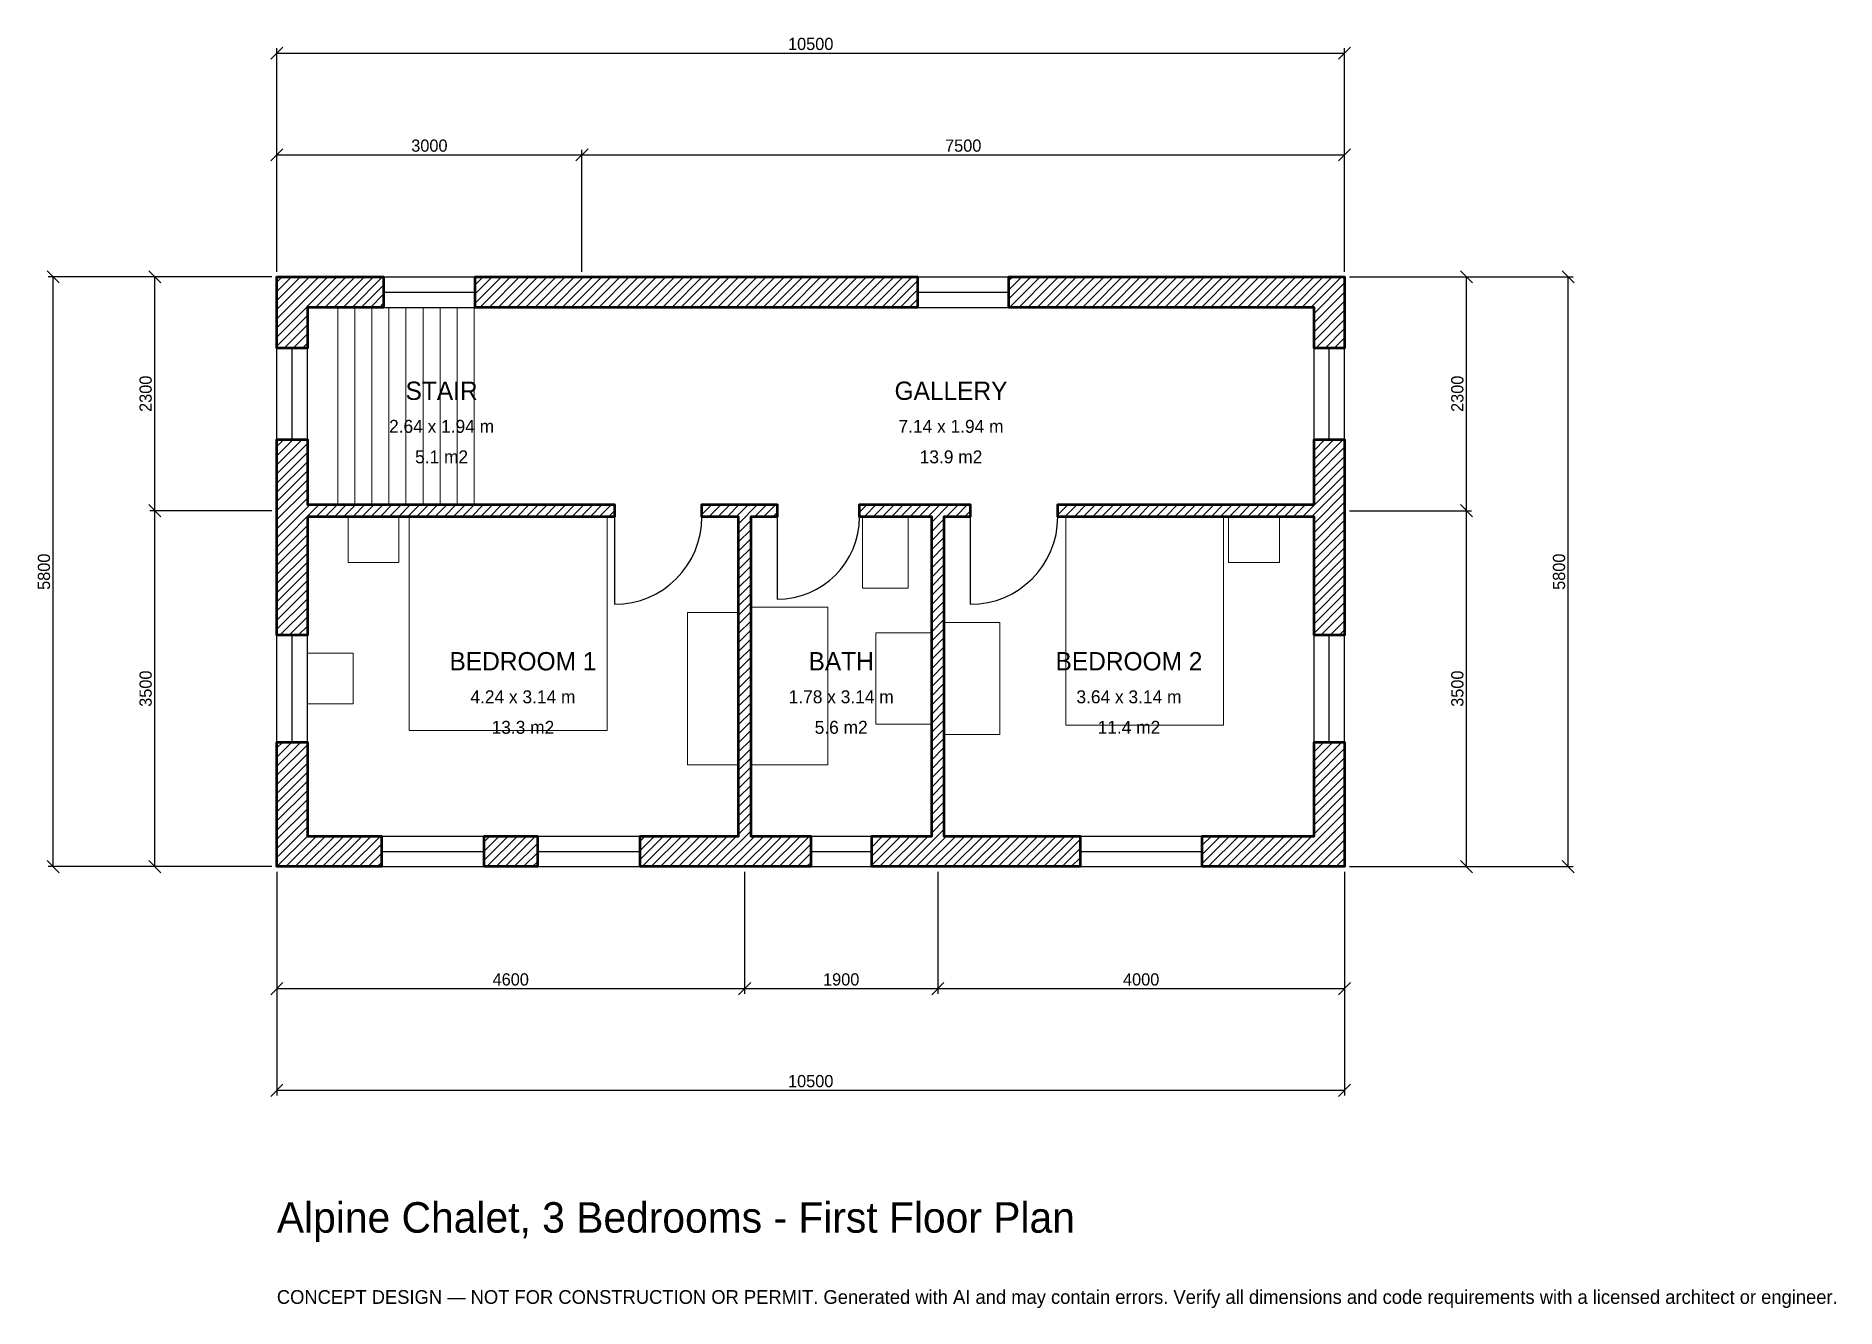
# Model space of a CAD drawing. Header units: millimetres. Extents: x -2369 to 15333, y -4341 to 8169.
import ezdxf
from ezdxf.enums import TextEntityAlignment as Align

# ---------------------------------------------------------------- set-up
doc = ezdxf.new("R2010")
doc.units = ezdxf.units.MM
for name, color, linetype, lineweight in [('A-ANNO-DIMS', 1, 'Continuous', 13), ('A-ANNO-TEXT', 7, 'Continuous', 18), ('A-AREA-IDEN', 7, 'Continuous', 18), ('A-DOOR', 2, 'Continuous', 25), ('A-FLOR-FIXT', 9, 'Continuous', 13), ('A-FLOR-STRS', 3, 'Continuous', 18), ('A-FURN', 9, 'Continuous', 13), ('A-GLAZ', 4, 'Continuous', 25), ('A-WALL', 7, 'Continuous', 50), ('A-WALL-PATT', 8, 'Continuous', 13)]:
    doc.layers.add(name, color=color, linetype=linetype, lineweight=lineweight)
doc.dimstyles.new('PLAN', dxfattribs={"dimtxt": 120, "dimasz": 80, "dimexe": 50, "dimexo": 50, "dimgap": 30, "dimtad": 1, "dimdec": 0, "dimtsz": 60, "dimcen": 2.5, "dimclrd": 1, "dimclre": 1, "dimazin": 3, "dimtfac": 1, "dimtmove": 0, "dimatfit": 3})

msp = doc.modelspace()

# ---------------------------------------------------------------- hatches: boundary and pattern name
at = {"layer": 'A-WALL-PATT'}
h = msp.add_hatch(dxfattribs=at)
h.set_pattern_fill('ANSI31', color=8, scale=20)
h.paths.add_polyline_path([(6440, -0.001), (6440, 0), (6350, 0), (5850, 0), (5850, 300), (6350, 300), (6440, 300), (6440, 3440), (5730, 3440), (5730, 3560), (6440, 3560), (6560, 3560), (6820, 3560), (6820, 3440), (6560, 3440), (6560, 300), (6650, 300), (7900, 300), (7900, 0), (6650, 0), (6560, 0), (6560, -0.001), (6440, -0.001)])
h.paths.add_polyline_path([(4750, 0), (4660, 0), (4660, -0.001), (4540, -0.001), (4540, 0), (4450, 0), (3571.6667, 0), (3571.6667, 300), (4450, 300), (4540, 300), (4540, 3440), (4180, 3440), (4180, 3560), (4540, 3560), (4660, 3560), (4920, 3560), (4920, 3440), (4660, 3440), (4660, 300), (4750, 300), (5250, 300), (5250, 0), (4750, 0)])
h.paths.add_polyline_path([(2038.3333, 0), (2038.3333, 300), (2561.6667, 300), (2561.6667, 0), (2038.3333, 0)])
h.paths.add_polyline_path([(300, 0), (300, -0.001), (0, -0.001), (0, 0), (-0.001, 0), (-0.001, 300), (0, 300), (0, 1225), (300, 1225), (300, 300), (1028.3333, 300), (1028.3333, 0), (300, 0)])
h.paths.add_polyline_path([(0, 3350), (0, 3440), (-0.001, 3440), (-0.001, 3560), (0, 3560), (0, 3650), (0, 4200), (300, 4200), (300, 3650), (300, 3560), (2940, 3560), (3060, 3560), (3320, 3560), (3320, 3440), (3060, 3440), (2940, 3440), (300, 3440), (300, 3350), (300, 2275), (0, 2275), (0, 3350)])
h.paths.add_polyline_path([(0, 5500), (-0.001, 5500), (-0.001, 5800), (0, 5800), (0, 5800.001), (300, 5800.001), (300, 5800), (1050, 5800), (1050, 5500), (300, 5500), (300, 5100), (0, 5100), (0, 5500)])
h.paths.add_polyline_path([(2850, 5800), (3150, 5800), (6300, 5800), (6300, 5500), (3150, 5500), (2850, 5500), (1950, 5500), (1950, 5800), (2850, 5800)])
h.paths.add_polyline_path([(10200, 5800), (10200, 5800.001), (10500, 5800.001), (10500, 5800), (10500.001, 5800), (10500.001, 5500), (10500, 5500), (10500, 5100), (10200, 5100), (10200, 5500), (7200, 5500), (7200, 5800), (10200, 5800)])
h.paths.add_polyline_path([(10500, 3650), (10500, 3560), (10500.001, 3560), (10500.001, 3440), (10500, 3440), (10500, 3350), (10500, 2275), (10200, 2275), (10200, 3350), (10200, 3440), (7680, 3440), (7680, 3560), (10200, 3560), (10200, 3650), (10200, 4200), (10500, 4200), (10500, 3650)])
h.paths.add_polyline_path([(10500, 300), (10500.001, 300), (10500.001, 0), (10500, 0), (10500, -0.001), (10200, -0.001), (10200, 0), (9100, 0), (9100, 300), (10200, 300), (10200, 1225), (10500, 1225), (10500, 300)])

# ---------------------------------------------------------------- linework, layer by layer
at = {"layer": 'A-DOOR'}
for p, q in [((3320, 3440), (3320, 2580)), ((4920, 3440), (4920, 2630)), ((6820, 3440), (6820, 2580))]:
    msp.add_line(p, q, dxfattribs=at)
for centre, radius in [((3320, 3440), 860), ((4920, 3440), 810), ((6820, 3440), 860)]:
    msp.add_arc(centre, radius, 270, 360, dxfattribs=at)
at = {"layer": 'A-FLOR-FIXT'}
for points in [[(5760, 2740), (6210, 2740), (6210, 3440), (5760, 3440)], [(4660, 1000), (5420, 1000), (5420, 2550), (4660, 2550)], [(5890, 1400), (6440, 1400), (6440, 2300), (5890, 2300)]]:
    msp.add_lwpolyline(points, close=True, dxfattribs=at)
at = {"layer": 'A-FLOR-STRS'}
for p, q in [((600, 3560), (600, 5500)), ((767.5, 3560), (767.5, 5500)), ((935, 3560), (935, 5500)), ((1102.5, 3560), (1102.5, 5500)), ((1270, 3560), (1270, 5500)), ((1437.5, 3560), (1437.5, 5500)), ((1605, 3560), (1605, 5500)), ((1772.5, 3560), (1772.5, 5500)), ((1940, 3560), (1940, 5500))]:
    msp.add_line(p, q, dxfattribs=at)
at = {"layer": 'A-FURN'}
for points in [[(700, 2990), (1200, 2990), (1200, 3440), (700, 3440)], [(1300, 1340), (3250, 1340), (3250, 3440), (1300, 3440)], [(7760, 1390), (9310, 1390), (9310, 3440), (7760, 3440)], [(9360, 2990), (9860, 2990), (9860, 3440), (9360, 3440)], [(4040, 1000), (4540, 1000), (4540, 2500), (4040, 2500)], [(6560, 1300), (7110, 1300), (7110, 2400), (6560, 2400)], [(300, 1600), (750, 1600), (750, 2100), (300, 2100)]]:
    msp.add_lwpolyline(points, close=True, dxfattribs=at)
at = {"layer": 'A-GLAZ'}
for p, q in [((1050, 5800), (1950, 5800)), ((6300, 5800), (7200, 5800)), ((1050, 5650), (1950, 5650)), ((1050, 5500), (1950, 5500)), ((6300, 5650), (7200, 5650)), ((6300, 5500), (7200, 5500)), ((0, 4200), (0, 5100)), ((150, 4200), (150, 5100)), ((300, 4200), (300, 5100)), ((10200, 4200), (10200, 5100)), ((10350, 4200), (10350, 5100)), ((10500, 4200), (10500, 5100)), ((0, 1225), (0, 2275)), ((150, 1225), (150, 2275)), ((300, 1225), (300, 2275)), ((10200, 1225), (10200, 2275)), ((10350, 1225), (10350, 2275)), ((10500, 1225), (10500, 2275)), ((1028.3333, 300), (2038.3333, 300)), ((2561.6667, 300), (3571.6667, 300)), ((5250, 300), (5850, 300)), ((7900, 300), (9100, 300)), ((1028.3333, 150), (2038.3333, 150)), ((1028.3333, 0), (2038.3333, 0)), ((2561.6667, 150), (3571.6667, 150)), ((2561.6667, 0), (3571.6667, 0)), ((5250, 150), (5850, 150)), ((5250, 0), (5850, 0)), ((7900, 150), (9100, 150)), ((7900, 0), (9100, 0))]:
    msp.add_line(p, q, dxfattribs=at)
at = {"layer": 'A-WALL'}
for points in [[(0, 5500), (-0.001, 5500), (-0.001, 5800), (0, 5800), (0, 5800.001), (300, 5800.001), (300, 5800), (1050, 5800), (1050, 5500), (300, 5500), (300, 5100), (0, 5100), (0, 5500)], [(2850, 5800), (3150, 5800), (6300, 5800), (6300, 5500), (3150, 5500), (2850, 5500), (1950, 5500), (1950, 5800), (2850, 5800)], [(10200, 5800), (10200, 5800.001), (10500, 5800.001), (10500, 5800), (10500.001, 5800), (10500.001, 5500), (10500, 5500), (10500, 5100), (10200, 5100), (10200, 5500), (7200, 5500), (7200, 5800), (10200, 5800)], [(0, 3350), (0, 3440), (-0.001, 3440), (-0.001, 3560), (0, 3560), (0, 3650), (0, 4200), (300, 4200), (300, 3650), (300, 3560), (2940, 3560), (3060, 3560), (3320, 3560), (3320, 3440), (3060, 3440), (2940, 3440), (300, 3440), (300, 3350), (300, 2275), (0, 2275), (0, 3350)], [(10500, 3650), (10500, 3560), (10500.001, 3560), (10500.001, 3440), (10500, 3440), (10500, 3350), (10500, 2275), (10200, 2275), (10200, 3350), (10200, 3440), (7680, 3440), (7680, 3560), (10200, 3560), (10200, 3650), (10200, 4200), (10500, 4200), (10500, 3650)], [(4750, 0), (4660, 0), (4660, -0.001), (4540, -0.001), (4540, 0), (4450, 0), (3571.6667, 0), (3571.6667, 300), (4450, 300), (4540, 300), (4540, 3440), (4180, 3440), (4180, 3560), (4540, 3560), (4660, 3560), (4920, 3560), (4920, 3440), (4660, 3440), (4660, 300), (4750, 300), (5250, 300), (5250, 0), (4750, 0)], [(6440, -0.001), (6440, 0), (6350, 0), (5850, 0), (5850, 300), (6350, 300), (6440, 300), (6440, 3440), (5730, 3440), (5730, 3560), (6440, 3560), (6560, 3560), (6820, 3560), (6820, 3440), (6560, 3440), (6560, 300), (6650, 300), (7900, 300), (7900, 0), (6650, 0), (6560, 0), (6560, -0.001), (6440, -0.001)], [(300, 0), (300, -0.001), (0, -0.001), (0, 0), (-0.001, 0), (-0.001, 300), (0, 300), (0, 1225), (300, 1225), (300, 300), (1028.3333, 300), (1028.3333, 0), (300, 0)], [(10500, 300), (10500.001, 300), (10500.001, 0), (10500, 0), (10500, -0.001), (10200, -0.001), (10200, 0), (9100, 0), (9100, 300), (10200, 300), (10200, 1225), (10500, 1225), (10500, 300)], [(2038.3333, 0), (2038.3333, 300), (2561.6667, 300), (2561.6667, 0), (2038.3333, 0)]]:
    msp.add_lwpolyline(points, close=True, dxfattribs=at)

# ---------------------------------------------------------------- texts
at = {"layer": 'A-ANNO-TEXT'}
for s, height, p in [('Alpine Chalet, 3 Bedrooms - First Floor Plan', 300, (0, -3600)), ('CONCEPT DESIGN — NOT FOR CONSTRUCTION OR PERMIT. Generated with AI and may contain errors. Verify all dimensions and code requirements with a licensed architect or engineer.', 135, (0, -4300))]:
    msp.add_text(s, height=height, dxfattribs=at).set_placement(p)
at = {"layer": 'A-AREA-IDEN'}
for s, height, p in [('STAIR', 180, (1620, 4680)), ('GALLERY', 180, (6630, 4680)), ('2.64 x 1.94 m', 127.5, (1620, 4330)), ('7.14 x 1.94 m', 127.5, (6630, 4330)), ('5.1 m2', 127.5, (1620, 4030)), ('13.9 m2', 127.5, (6630, 4030)), ('BEDROOM 1', 180, (2420, 2020)), ('BATH', 180, (5550, 2020)), ('BEDROOM 2', 180, (8380, 2020)), ('4.24 x 3.14 m', 127.5, (2420, 1670)), ('1.78 x 3.14 m', 127.5, (5550, 1670)), ('3.64 x 3.14 m', 127.5, (8380, 1670)), ('13.3 m2', 127.5, (2420, 1370)), ('5.6 m2', 127.5, (5550, 1370)), ('11.4 m2', 127.5, (8380, 1370))]:
    msp.add_text(s, height=height, dxfattribs=at).set_placement(p, align=Align.MIDDLE_CENTER)

# ---------------------------------------------------------------- dimensions: what is measured, and where the dimension line sits
at = {"layer": 'A-ANNO-DIMS'}
for base, p1, p2, text in [((0, 8000), (0, 5800), (10500, 5800), '10500'), ((0, 7000), (0, 5800), (3000, 5800), '3000'), ((3000, 7000), (3000, 5800), (10500, 5800), '7500'), ((0, -1200), (0, 0), (4600, 0), '4600'), ((0, -2200), (0, 0), (10500, 0), '10500'), ((4600, -1200), (4600, 0), (6500, 0), '1900'), ((6500, -1200), (6500, 0), (10500, 0), '4000')]:
    msp.add_linear_dim(base=base, p1=p1, p2=p2, text=text, dimstyle='PLAN', dxfattribs=at).render()
for base, p1, p2, text in [((-2200, 0), (0, 0), (0, 5800), '5800'), ((-1200, 3500), (0, 3500), (0, 5800), '2300'), ((11700, 3500), (10500, 3500), (10500, 5800), '2300'), ((12700, 0), (10500, 0), (10500, 5800), '5800'), ((-1200, 0), (0, 0), (0, 3500), '3500'), ((11700, 0), (10500, 0), (10500, 3500), '3500')]:
    msp.add_linear_dim(base=base, p1=p1, p2=p2, angle=90, text=text, dimstyle='PLAN', dxfattribs=at).render()

doc.saveas('drawing.dxf')
